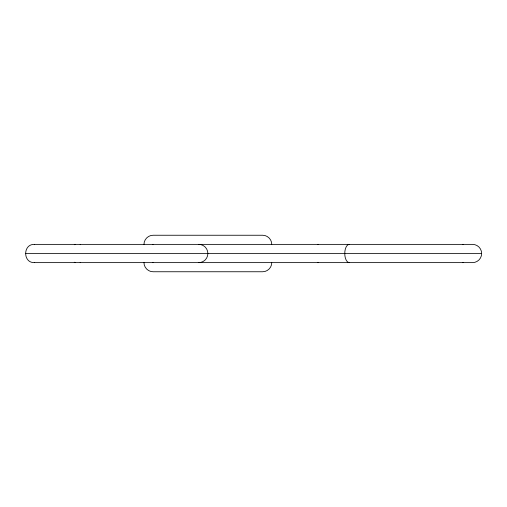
<?xml version="1.0" encoding="UTF-8"?>
<svg xmlns="http://www.w3.org/2000/svg" width="507" height="507" viewBox="0 0 507 507"><rect width="100%" height="100%" fill="white"/><g stroke="black" fill="none" stroke-linecap="round" stroke-linejoin="round"><path stroke-width="0.76" d="M143.988 244.374C143.88 239.481 148.228 235.147 153.114 235.248L262.626 235.248C267.512 235.147 271.86 239.481 271.752 244.374M271.752 262.626C271.86 267.519 267.512 271.853 262.626 271.752L153.114 271.752C148.228 271.853 143.88 267.519 143.988 262.626M34.52 244.374C22.733 243.854 22.733 263.146 34.52 262.626M34.476 244.374L472.511 244.374A9.126 9.126 0 0 1 481.65 253.5A9.126 9.126 0 0 1 472.524 262.626L34.476 262.626M25.407 253.5L481.65 253.5M349.323 244.374A9.126 4.563 -90 0 0 344.76 253.5A9.126 4.563 -90 0 0 349.323 262.626A9.126 4.563 90 0 1 348.068 262.271M198.744 244.374A9.126 9.126 0 0 1 207.87 253.5A9.126 9.126 0 0 1 198.744 262.626M74.288 244.729A9.126 4.563 -90 0 1 75.543 244.374M318.295 262.626A0.913 0.913 0 0 1 317.648 262.36M463.132 262.36A0.913 0.913 0 0 1 462.485 262.626M317.648 244.64A0.913 0.913 0 0 1 318.295 244.374M462.485 244.374A0.913 0.913 0 0 1 463.132 244.64M152.981 262.36A0.913 0.456 -90 0 1 152.658 262.626M152.658 244.374A0.913 0.456 -90 0 1 152.981 244.64M74.288 262.271A9.126 4.563 -90 0 0 75.543 262.626A9.126 4.563 90 0 1 74.288 262.271M80.239 262.36A0.913 0.456 90 0 0 80.562 262.626A0.913 0.456 -90 0 1 80.239 262.36M80.562 244.374A0.913 0.456 -90 0 0 80.239 244.64A0.913 0.456 90 0 1 80.562 244.374"/></g></svg>
